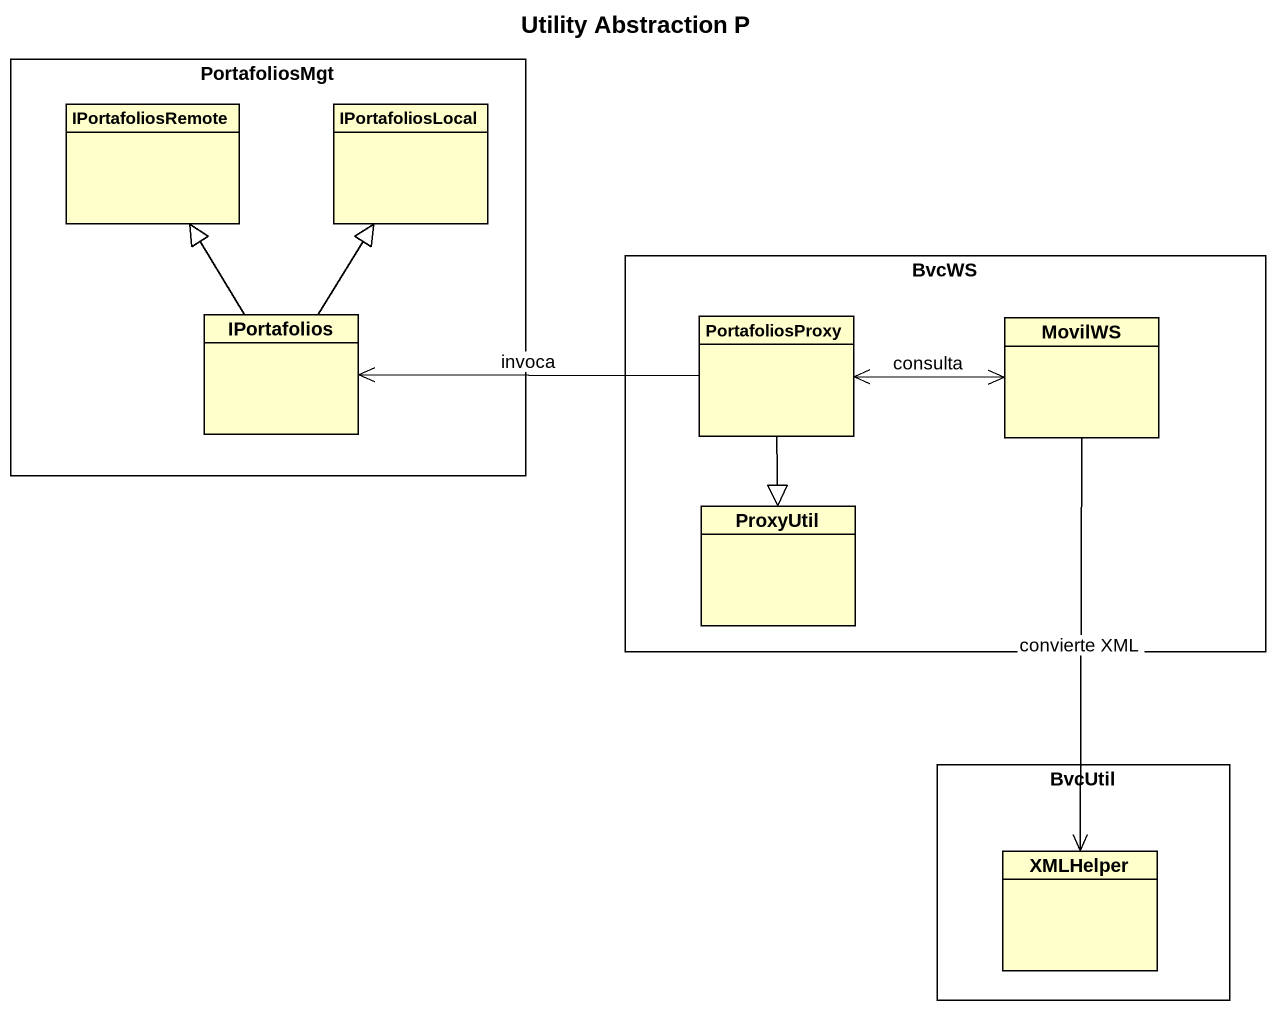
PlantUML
@startuml
title Utility Abstraction P
hide circle
hide empty members
rectangle PortafoliosMgt {
  class IPortafoliosRemote
  class IPortafoliosLocal
  class IPortafolios
}
rectangle BvcWS {
  class PortafoliosProxy
  class MovilWS
  class ProxyUtil
}
rectangle BvcUtil {
  class XMLHelper
}
IPortafolios -up-|> IPortafoliosRemote
IPortafolios -up-|> IPortafoliosLocal
IPortafolios <-right- PortafoliosProxy : invoca
PortafoliosProxy --|> ProxyUtil
MovilWS <-left-> PortafoliosProxy : consulta
MovilWS --> XMLHelper : convierte XML
@enduml
